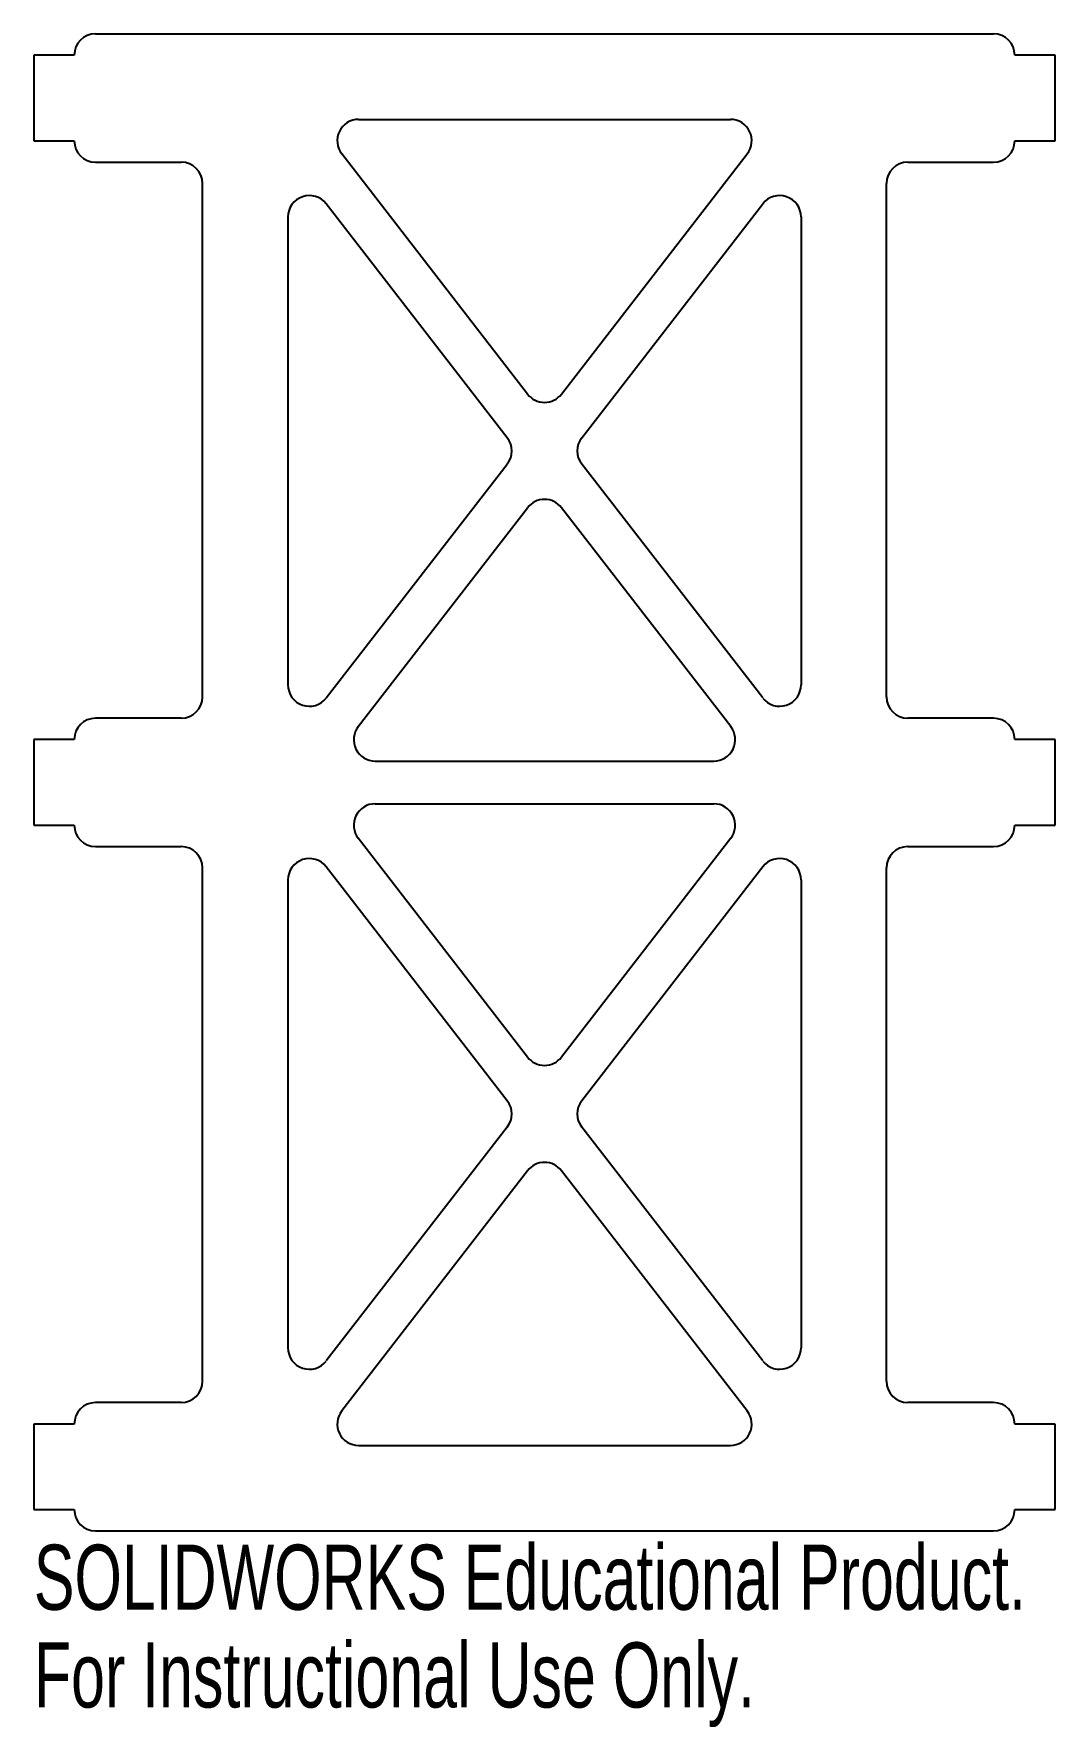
# Model space of a CAD drawing. Header units: inches. Extents: x -1.49 to 1.49, y 1.99 to 6.94.
import ezdxf

# ---------------------------------------------------------------- set-up
doc = ezdxf.new("R2010")
doc.units = ezdxf.units.IN
doc.header["$MEASUREMENT"] = 0
doc.styles.add('SLDTEXTSTYLE0', font='TXT', dxfattribs={"width": 0.7})

msp = doc.modelspace()

# ---------------------------------------------------------------- linework, layer by layer
at = {"color": 7, "linetype": 'Continuous', "lineweight": 25}
for p, q in [((-1.3125, 6.9375), (1.3125, 6.9375)), ((-1.375, 6.875), (-1.4931, 6.875)), ((-1.4931, 6.875), (-1.4931, 6.625)), ((1.4931, 6.875), (1.375, 6.875)), ((1.4931, 6.625), (1.4931, 6.875)), ((-0.5435, 6.6875), (0.5435, 6.6875)), ((-1.4931, 6.625), (-1.375, 6.625)), ((-0.0494, 5.8847), (-0.593, 6.5867)), ((0.0494, 5.8847), (0.593, 6.5867)), ((1.375, 6.625), (1.4931, 6.625)), ((-1.3125, 6.5625), (-1.0625, 6.5625)), ((1.0625, 6.5625), (1.3125, 6.5625)), ((-1, 5), (-1, 6.5)), ((1, 5), (1, 6.5)), ((-0.1087, 5.757), (-0.6381, 6.4408)), ((0.1087, 5.757), (0.6381, 6.4408)), ((-0.75, 6.4026), (-0.75, 5.0349)), ((0.75, 6.4026), (0.75, 5.0349)), ((-0.6381, 4.9967), (-0.1087, 5.6805)), ((0.6381, 4.9967), (0.1087, 5.6805)), ((-0.5446, 4.9133), (-0.0494, 5.5528)), ((0.5446, 4.9133), (0.0494, 5.5528)), ((-1.0625, 4.9375), (-1.3125, 4.9375)), ((1.3125, 4.9375), (1.0625, 4.9375)), ((-1.375, 4.875), (-1.4931, 4.875)), ((-1.4931, 4.875), (-1.4931, 4.625)), ((1.4931, 4.875), (1.375, 4.875)), ((1.4931, 4.625), (1.4931, 4.875)), ((-0.4951, 4.8125), (0.4951, 4.8125)), ((-0.4951, 4.6875), (0.4951, 4.6875)), ((-1.4931, 4.625), (-1.375, 4.625)), ((1.375, 4.625), (1.4931, 4.625)), ((-1.3125, 4.5625), (-1.0625, 4.5625)), ((-0.0494, 3.9472), (-0.5446, 4.5867)), ((0.5446, 4.5867), (0.0494, 3.9472)), ((1.0625, 4.5625), (1.3125, 4.5625)), ((-0.1087, 3.8195), (-0.6381, 4.5033)), ((0.6381, 4.5033), (0.1087, 3.8195)), ((-1, 3), (-1, 4.5)), ((-0.75, 4.4651), (-0.75, 3.0974)), ((0.75, 4.4651), (0.75, 3.0974)), ((1, 3), (1, 4.5)), ((-0.1087, 3.743), (-0.6381, 3.0592)), ((0.6381, 3.0592), (0.1087, 3.743)), ((-0.0494, 3.6153), (-0.593, 2.9133)), ((0.593, 2.9133), (0.0494, 3.6153)), ((-1.0625, 2.9375), (-1.3125, 2.9375)), ((1.3125, 2.9375), (1.0625, 2.9375)), ((-1.375, 2.875), (-1.4931, 2.875)), ((-1.4931, 2.875), (-1.4931, 2.625)), ((1.4931, 2.875), (1.375, 2.875)), ((1.4931, 2.625), (1.4931, 2.875)), ((-0.5435, 2.8125), (0.5435, 2.8125)), ((-1.4931, 2.625), (-1.375, 2.625)), ((1.375, 2.625), (1.4931, 2.625)), ((-1.3125, 2.5625), (1.3125, 2.5625))]:
    msp.add_line(p, q, dxfattribs=at)
for centre, start, end in [((-1.3125, 6.875), 90, 180), ((1.3125, 6.875), 0, 90), ((-0.5435, 6.625), 90, 217.7468), ((0.5435, 6.625), 322.2532, 90), ((-1.3125, 6.625), 180, 270), ((1.3125, 6.625), 270, 0), ((-1.0625, 6.5), 0, 90), ((1.0625, 6.5), 90, 180), ((-0.6875, 6.4026), 37.7468, 180), ((0.6875, 6.4026), 0, 142.2532), ((0, 5.9229), 217.7468, 322.2532), ((-0.1581, 5.7188), 322.2532, 37.7468), ((0.1581, 5.7188), 142.2532, 217.7468), ((0, 5.5146), 37.7468, 142.2532), ((-1.0625, 5), 270, 0), ((-0.6875, 5.0349), 180, 322.2532), ((0.6875, 5.0349), 217.7468, 0), ((1.0625, 5), 180, 270), ((-1.3125, 4.875), 90, 180), ((-0.4951, 4.875), 142.2532, 270), ((0.4951, 4.875), 270, 37.7468), ((1.3125, 4.875), 0, 90), ((-0.4951, 4.625), 90, 217.7468), ((0.4951, 4.625), 322.2532, 90), ((-1.3125, 4.625), 180, 270), ((1.3125, 4.625), 270, 0), ((-1.0625, 4.5), 0, 90), ((1.0625, 4.5), 90, 180), ((-0.6875, 4.4651), 37.7468, 180), ((0.6875, 4.4651), 0, 142.2532), ((0, 3.9854), 217.7468, 322.2532), ((-0.1581, 3.7812), 322.2532, 37.7468), ((0.1581, 3.7812), 142.2532, 217.7468), ((0, 3.5771), 37.7468, 142.2532), ((-0.6875, 3.0974), 180, 322.2532), ((0.6875, 3.0974), 217.7468, 0), ((-1.0625, 3), 270, 0), ((1.0625, 3), 180, 270), ((-1.3125, 2.875), 90, 180), ((1.3125, 2.875), 0, 90), ((-0.5435, 2.875), 142.2532, 270), ((0.5435, 2.875), 270, 37.7468), ((-1.3125, 2.625), 180, 270), ((1.3125, 2.625), 270, 0)]:
    msp.add_arc(centre, 0.0625, start, end, dxfattribs=at)

# ---------------------------------------------------------------- texts
at = {"color": 7, "linetype": 'Continuous', "char_height": 0.1903, "attachment_point": 1, "style": 'SLDTEXTSTYLE0'}
for s, insert in [('SOLIDWORKS Educational Product.', (-1.4931, 2.5224)), ('For Instructional Use Only.', (-1.4931, 2.2369))]:
    msp.add_mtext(s, dxfattribs=dict(at, insert=insert))

doc.saveas('drawing.dxf')
